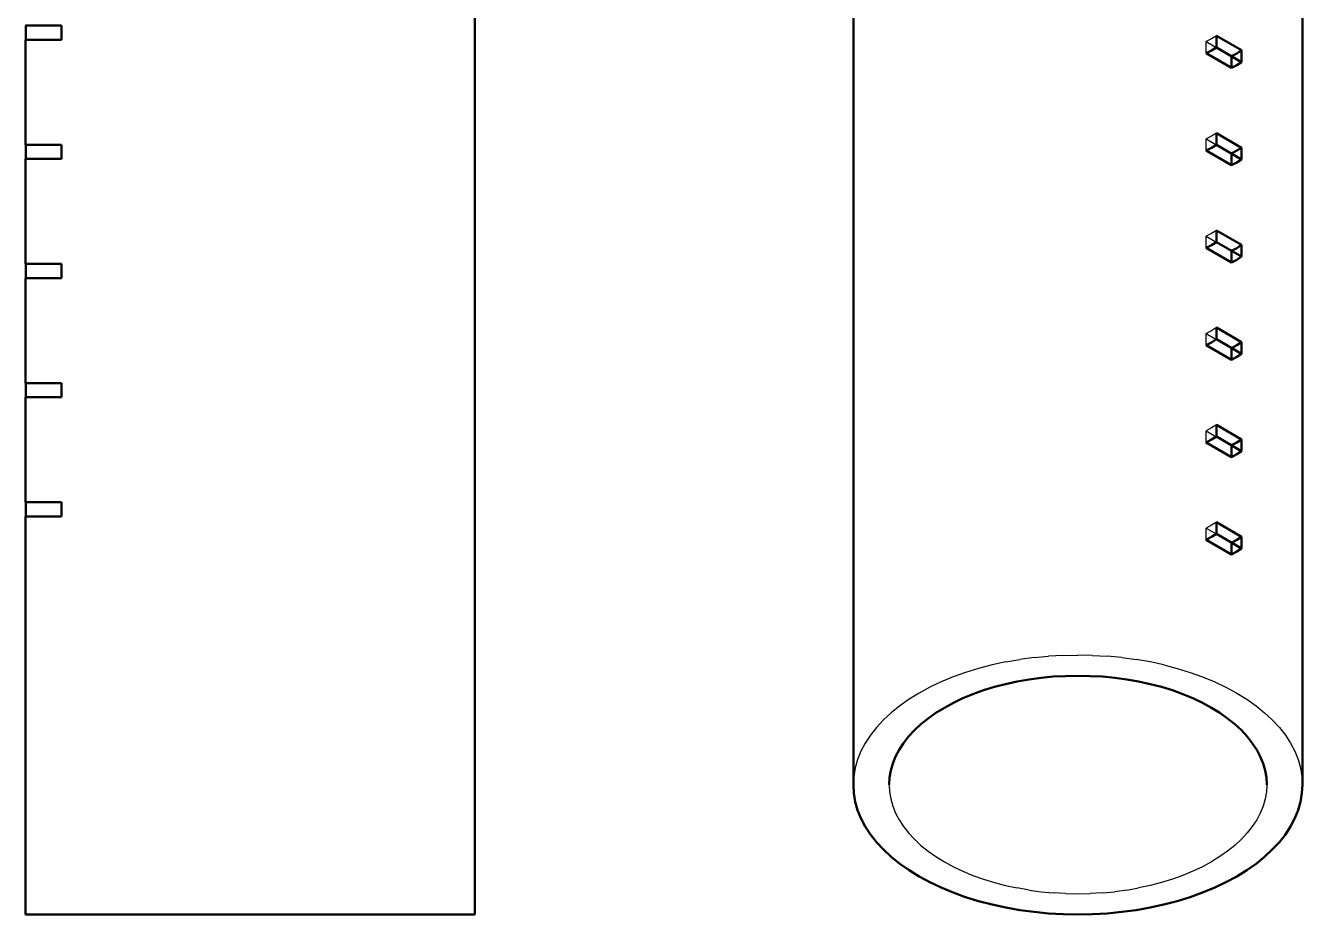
# Model space of a CAD drawing. Header units: millimetres. Extents: x 0 to 420, y 0 to 297.
# Drawn here: x 199.4 to 306.6, y 143.5 to 218.1 of the extents above; entities that cross this region are included whole.
import ezdxf

# ---------------------------------------------------------------- set-up
doc = ezdxf.new("R2010")
doc.units = ezdxf.units.MM
doc.linetypes.add('DASHED', pattern=[1.524, 1.27, -0.254])
doc.layers.add('OCULTA', color=8, linetype='DASHED', lineweight=25)
doc.layers.add('VISIBLE', color=7, linetype='CONTINUOUS', lineweight=50)

msp = doc.modelspace()

# ---------------------------------------------------------------- linework, layer by layer
at = {"layer": 'OCULTA'}
for p, q in [((199.36, 218.13), (199.38, 218.13)), ((202.38, 218.13), (199.38, 218.13)), ((202.38, 218.13), (202.36, 218.13)), ((202.38, 216.93), (202.38, 218.13)), ((199.36, 216.93), (199.38, 216.93)), ((202.38, 216.93), (199.38, 216.93)), ((202.38, 216.93), (202.36, 216.93)), ((298.91, 217.02), (298.47, 216.78)), ((298.47, 215.8), (298.47, 216.78)), ((298.47, 216.78), (300.59, 215.56)), ((299.32, 217.27), (298.91, 217.02)), ((299.32, 209.11), (298.91, 208.85)), ((199.36, 208.13), (199.38, 208.13)), ((202.38, 208.13), (199.38, 208.13)), ((202.38, 208.13), (202.36, 208.13)), ((202.38, 206.93), (202.38, 208.13)), ((298.91, 208.85), (298.47, 208.62)), ((298.47, 207.64), (298.47, 208.62)), ((298.47, 208.62), (300.59, 207.39)), ((199.36, 206.93), (199.38, 206.93)), ((202.38, 206.93), (199.38, 206.93)), ((202.38, 206.93), (202.36, 206.93)), ((298.91, 200.69), (298.47, 200.45)), ((298.47, 199.47), (298.47, 200.45)), ((298.47, 200.45), (300.59, 199.23)), ((299.32, 200.94), (298.91, 200.69)), ((199.36, 198.13), (199.38, 198.13)), ((202.38, 198.13), (199.38, 198.13)), ((202.38, 198.13), (202.36, 198.13)), ((202.38, 196.93), (202.38, 198.13)), ((199.36, 196.93), (199.38, 196.93)), ((202.38, 196.93), (199.38, 196.93)), ((202.38, 196.93), (202.36, 196.93)), ((298.91, 192.52), (298.47, 192.29)), ((298.47, 191.31), (298.47, 192.29)), ((298.47, 192.29), (300.59, 191.06)), ((299.32, 192.78), (298.91, 192.52)), ((199.36, 188.13), (199.38, 188.13)), ((202.38, 188.13), (199.38, 188.13)), ((202.38, 188.13), (202.36, 188.13)), ((202.38, 186.93), (202.38, 188.13)), ((199.36, 186.93), (199.38, 186.93)), ((202.38, 186.93), (199.38, 186.93)), ((202.38, 186.93), (202.36, 186.93)), ((299.32, 184.61), (298.91, 184.36)), ((298.91, 184.36), (298.47, 184.12)), ((298.47, 183.14), (298.47, 184.12)), ((298.47, 184.12), (300.59, 182.9)), ((199.36, 178.13), (199.38, 178.13)), ((202.38, 178.13), (199.38, 178.13)), ((202.38, 178.13), (202.36, 178.13)), ((202.38, 176.93), (202.38, 178.13)), ((199.36, 176.93), (199.38, 176.93)), ((202.38, 176.93), (199.38, 176.93)), ((202.38, 176.93), (202.36, 176.93)), ((298.91, 176.19), (298.47, 175.96)), ((298.47, 174.98), (298.47, 175.96)), ((298.47, 175.96), (300.59, 174.73)), ((299.32, 176.45), (298.91, 176.19)), ((284.02, 165.09), (282.82, 164.92)), ((284.02, 165.09), (285.24, 165.2)), ((286.47, 165.27), (285.24, 165.2)), ((286.47, 165.27), (287.7, 165.3)), ((288.93, 165.27), (287.7, 165.3)), ((288.93, 165.27), (290.16, 165.2)), ((291.38, 165.09), (290.16, 165.2)), ((291.38, 165.09), (292.58, 164.92)), ((279.36, 164.17), (278.27, 163.84)), ((280.49, 164.47), (279.36, 164.17)), ((281.64, 164.72), (280.49, 164.47)), ((281.64, 164.72), (282.82, 164.92)), ((293.76, 164.72), (292.58, 164.92)), ((294.91, 164.47), (293.76, 164.72)), ((294.91, 164.47), (296.04, 164.17)), ((296.04, 164.17), (297.12, 163.84)), ((276.22, 163.05), (275.27, 162.6)), ((277.23, 163.46), (276.22, 163.05)), ((278.27, 163.84), (277.23, 163.46)), ((297.12, 163.84), (298.17, 163.46)), ((298.17, 163.46), (299.18, 163.05)), ((299.18, 163.05), (300.13, 162.6)), ((274.37, 162.11), (273.53, 161.59)), ((275.27, 162.6), (274.37, 162.11)), ((300.13, 162.6), (301.03, 162.11)), ((301.03, 162.11), (301.87, 161.59)), ((272.75, 161.04), (272.03, 160.46)), ((273.53, 161.59), (272.75, 161.04)), ((301.87, 161.59), (302.65, 161.04)), ((302.65, 161.04), (303.37, 160.46)), ((271.38, 159.85), (270.79, 159.23)), ((272.03, 160.46), (271.38, 159.85)), ((303.37, 160.46), (304.02, 159.85)), ((304.02, 159.85), (304.61, 159.23)), ((270.79, 159.23), (270.28, 158.58)), ((304.61, 159.23), (305.12, 158.58)), ((269.85, 157.91), (269.49, 157.23)), ((270.28, 158.58), (269.85, 157.91)), ((305.12, 158.58), (305.55, 157.91)), ((305.55, 157.91), (305.91, 157.23)), ((269.21, 156.54), (269.01, 155.83)), ((269.49, 157.23), (269.21, 156.54)), ((305.91, 157.23), (306.19, 156.54)), ((306.19, 156.54), (306.39, 155.83)), ((269.01, 155.83), (268.89, 155.12)), ((306.39, 155.83), (306.51, 155.12)), ((268.89, 155.12), (268.85, 154.41)), ((271.85, 154.41), (271.88, 153.81)), ((303.55, 154.41), (303.52, 153.81)), ((306.51, 155.12), (306.55, 154.41)), ((271.88, 153.81), (271.99, 153.22)), ((303.52, 153.81), (303.41, 153.22)), ((271.99, 153.22), (272.15, 152.63)), ((272.15, 152.63), (272.39, 152.04)), ((303.25, 152.63), (303.01, 152.04)), ((303.41, 153.22), (303.25, 152.63)), ((272.39, 152.04), (272.69, 151.47)), ((272.69, 151.47), (273.06, 150.91)), ((302.71, 151.47), (302.34, 150.91)), ((303.01, 152.04), (302.71, 151.47)), ((273.06, 150.91), (273.48, 150.37)), ((273.48, 150.37), (273.97, 149.84)), ((301.92, 150.37), (301.43, 149.84)), ((302.34, 150.91), (301.92, 150.37)), ((273.97, 149.84), (274.52, 149.33)), ((274.52, 149.33), (275.13, 148.84)), ((300.88, 149.33), (300.27, 148.84)), ((301.43, 149.84), (300.88, 149.33)), ((275.13, 148.84), (275.78, 148.38)), ((275.78, 148.38), (276.49, 147.94)), ((276.49, 147.94), (277.25, 147.53)), ((298.91, 147.94), (298.15, 147.53)), ((299.62, 148.38), (298.91, 147.94)), ((300.27, 148.84), (299.62, 148.38)), ((277.25, 147.53), (278.05, 147.15)), ((278.05, 147.15), (278.89, 146.8)), ((297.35, 147.15), (296.51, 146.8)), ((298.15, 147.53), (297.35, 147.15)), ((278.89, 146.8), (279.78, 146.49)), ((279.78, 146.49), (280.69, 146.21)), ((280.69, 146.21), (281.63, 145.96)), ((281.63, 145.96), (282.61, 145.75)), ((293.77, 145.96), (292.79, 145.75)), ((294.71, 146.21), (293.77, 145.96)), ((295.63, 146.49), (294.71, 146.21)), ((296.51, 146.8), (295.63, 146.49)), ((283.6, 145.57), (282.61, 145.75)), ((283.6, 145.57), (284.61, 145.44)), ((284.61, 145.44), (285.63, 145.34)), ((286.66, 145.28), (285.63, 145.34)), ((286.66, 145.28), (287.7, 145.26)), ((287.7, 145.26), (288.74, 145.28)), ((289.77, 145.34), (288.74, 145.28)), ((289.77, 145.34), (290.79, 145.44)), ((291.8, 145.57), (290.79, 145.44)), ((291.8, 145.57), (292.79, 145.75)), ((199.36, 143.53), (199.4, 143.53)), ((199.4, 143.53), (199.52, 143.53)), ((199.52, 143.53), (199.72, 143.53)), ((199.72, 143.53), (200, 143.53)), ((200, 143.53), (200.36, 143.53)), ((200.36, 143.53), (200.79, 143.53)), ((200.79, 143.53), (201.3, 143.53)), ((201.88, 143.53), (201.3, 143.53)), ((201.88, 143.53), (202.53, 143.53)), ((202.39, 143.53), (202.36, 143.53)), ((202.49, 143.53), (202.39, 143.53)), ((202.66, 143.53), (202.49, 143.53)), ((203.25, 143.53), (202.53, 143.53)), ((202.9, 143.53), (202.66, 143.53)), ((203.2, 143.53), (202.9, 143.53)), ((203.56, 143.53), (203.2, 143.53)), ((203.25, 143.53), (204.04, 143.53)), ((203.99, 143.53), (203.56, 143.53)), ((204.48, 143.53), (203.99, 143.53)), ((204.88, 143.53), (204.04, 143.53)), ((205.03, 143.53), (204.48, 143.53)), ((204.88, 143.53), (205.78, 143.53)), ((205.63, 143.53), (205.03, 143.53)), ((206.29, 143.53), (205.63, 143.53)), ((206.73, 143.53), (205.78, 143.53)), ((207, 143.53), (206.29, 143.53)), ((206.73, 143.53), (207.73, 143.53)), ((207.76, 143.53), (207, 143.53)), ((208.78, 143.53), (207.73, 143.53)), ((208.56, 143.53), (207.76, 143.53)), ((209.4, 143.53), (208.56, 143.53)), ((209.87, 143.53), (208.78, 143.53)), ((210.28, 143.53), (209.4, 143.53)), ((209.87, 143.53), (210.99, 143.53)), ((211.2, 143.53), (210.28, 143.53)), ((212.15, 143.53), (210.99, 143.53)), ((212.14, 143.53), (211.2, 143.53)), ((213.11, 143.53), (212.14, 143.53)), ((213.33, 143.53), (212.15, 143.53)), ((214.11, 143.53), (213.11, 143.53)), ((214.53, 143.53), (213.33, 143.53)), ((215.12, 143.53), (214.11, 143.53)), ((215.75, 143.53), (214.53, 143.53)), ((216.14, 143.53), (215.12, 143.53)), ((216.97, 143.53), (215.75, 143.53)), ((217.17, 143.53), (216.14, 143.53)), ((218.21, 143.53), (216.97, 143.53)), ((218.21, 143.53), (217.17, 143.53)), ((219.24, 143.53), (218.21, 143.53)), ((219.44, 143.53), (218.21, 143.53)), ((220.28, 143.53), (219.24, 143.53)), ((220.67, 143.53), (219.44, 143.53)), ((221.3, 143.53), (220.28, 143.53)), ((221.88, 143.53), (220.67, 143.53)), ((222.31, 143.53), (221.3, 143.53)), ((223.09, 143.53), (221.88, 143.53)), ((223.3, 143.53), (222.31, 143.53)), ((224.27, 143.53), (223.09, 143.53)), ((224.27, 143.53), (223.3, 143.53)), ((225.22, 143.53), (224.27, 143.53)), ((225.42, 143.53), (224.27, 143.53)), ((225.22, 143.53), (226.13, 143.53)), ((226.54, 143.53), (225.42, 143.53)), ((227.01, 143.53), (226.13, 143.53)), ((227.63, 143.53), (226.54, 143.53)), ((227.86, 143.53), (227.01, 143.53)), ((228.68, 143.53), (227.63, 143.53)), ((227.86, 143.53), (228.66, 143.53)), ((229.41, 143.53), (228.66, 143.53)), ((229.68, 143.53), (228.68, 143.53)), ((230.12, 143.53), (229.41, 143.53)), ((230.64, 143.53), (229.68, 143.53)), ((230.12, 143.53), (230.78, 143.53)), ((231.54, 143.53), (230.64, 143.53)), ((231.39, 143.53), (230.78, 143.53)), ((231.39, 143.53), (231.93, 143.53)), ((232.38, 143.53), (231.54, 143.53)), ((232.42, 143.53), (231.93, 143.53)), ((233.16, 143.53), (232.38, 143.53)), ((232.42, 143.53), (232.85, 143.53)), ((232.85, 143.53), (233.22, 143.53)), ((233.88, 143.53), (233.16, 143.53)), ((233.22, 143.53), (233.52, 143.53)), ((233.52, 143.53), (233.75, 143.53)), ((233.75, 143.53), (233.92, 143.53)), ((234.53, 143.53), (233.88, 143.53)), ((233.92, 143.53), (234.02, 143.53)), ((234.02, 143.53), (234.06, 143.53)), ((235.11, 143.53), (234.53, 143.53)), ((235.62, 143.53), (235.11, 143.53)), ((236.06, 143.53), (235.62, 143.53)), ((236.42, 143.53), (236.06, 143.53)), ((236.7, 143.53), (236.42, 143.53)), ((236.9, 143.53), (236.7, 143.53)), ((237.02, 143.53), (236.9, 143.53)), ((237.06, 143.53), (237.02, 143.53))]:
    msp.add_line(p, q, dxfattribs=at)
at = {"layer": 'VISIBLE'}
for p, q in [((237.06, 263.53), (237.06, 143.53)), ((306.55, 243.68), (306.55, 154.41)), ((268.85, 154.41), (268.85, 226.66)), ((199.38, 218.13), (199.36, 218.13)), ((199.38, 218.13), (199.36, 218.13)), ((199.36, 218.13), (199.36, 218.13)), ((199.36, 218.13), (199.36, 218.13)), ((199.38, 216.93), (199.38, 218.13)), ((202.38, 218.13), (199.38, 218.13)), ((199.38, 216.93), (199.38, 218.13)), ((199.38, 216.93), (199.38, 218.13)), ((199.38, 218.13), (199.38, 218.13)), ((199.38, 218.13), (199.38, 218.13)), ((199.38, 218.13), (199.38, 218.13)), ((199.38, 218.13), (199.38, 218.13)), ((199.38, 218.13), (199.38, 218.13)), ((199.38, 218.13), (199.38, 218.13)), ((199.38, 218.13), (199.38, 218.13)), ((199.38, 218.13), (199.38, 218.13)), ((199.38, 218.13), (199.38, 218.13)), ((199.38, 218.13), (199.38, 218.13)), ((199.38, 218.13), (199.38, 218.13)), ((199.38, 218.13), (199.38, 218.13)), ((199.38, 218.13), (199.38, 218.13)), ((199.38, 218.13), (199.38, 218.13)), ((199.38, 218.13), (199.38, 218.13)), ((199.38, 218.13), (199.38, 218.13)), ((202.36, 218.13), (202.38, 218.13)), ((202.38, 216.93), (202.38, 218.13)), ((199.38, 216.93), (199.36, 216.93)), ((199.36, 208.13), (199.36, 216.93)), ((199.36, 216.93), (199.36, 216.93)), ((199.36, 216.93), (199.36, 216.93)), ((199.36, 216.93), (199.38, 216.93)), ((202.38, 216.93), (199.38, 216.93)), ((199.38, 216.93), (199.38, 216.93)), ((199.38, 216.93), (199.38, 216.93)), ((199.38, 216.93), (199.38, 216.93)), ((199.38, 216.93), (199.38, 216.93)), ((199.38, 216.93), (199.38, 216.93)), ((199.38, 216.93), (199.38, 216.93)), ((199.38, 216.93), (199.38, 216.93)), ((199.38, 216.93), (199.38, 216.93)), ((199.38, 216.93), (199.38, 216.93)), ((199.38, 216.93), (199.38, 216.93)), ((199.38, 216.93), (199.38, 216.93)), ((199.38, 216.93), (199.38, 216.93)), ((199.38, 216.93), (199.38, 216.93)), ((199.38, 216.93), (199.38, 216.93)), ((199.38, 216.93), (199.38, 216.93)), ((199.38, 216.93), (199.38, 216.93)), ((202.36, 216.93), (202.38, 216.93)), ((299.32, 216.29), (299.32, 217.27)), ((299.32, 217.27), (301.44, 216.05)), ((298.91, 216.04), (298.47, 215.8)), ((298.47, 215.8), (300.59, 214.58)), ((299.32, 216.29), (298.91, 216.04)), ((299.32, 216.29), (301.44, 215.07)), ((301.03, 215.79), (300.59, 215.56)), ((300.59, 214.58), (300.59, 215.56)), ((301.44, 216.05), (301.03, 215.79)), ((301.44, 215.07), (301.44, 216.05)), ((301.03, 214.81), (300.59, 214.58)), ((301.44, 215.07), (301.03, 214.81)), ((299.32, 208.13), (299.32, 209.11)), ((299.32, 209.11), (301.44, 207.88)), ((199.38, 208.13), (199.36, 208.13)), ((199.38, 208.13), (199.36, 208.13)), ((199.36, 208.13), (199.36, 208.13)), ((199.36, 208.13), (199.36, 208.13)), ((199.38, 206.93), (199.38, 208.13)), ((202.38, 208.13), (199.38, 208.13)), ((199.38, 206.93), (199.38, 208.13)), ((199.38, 206.93), (199.38, 208.13)), ((199.38, 208.13), (199.38, 208.13)), ((199.38, 208.13), (199.38, 208.13)), ((199.38, 208.13), (199.38, 208.13)), ((199.38, 208.13), (199.38, 208.13)), ((199.38, 208.13), (199.38, 208.13)), ((199.38, 208.13), (199.38, 208.13)), ((199.38, 208.13), (199.38, 208.13)), ((199.38, 208.13), (199.38, 208.13)), ((199.38, 208.13), (199.38, 208.13)), ((199.38, 208.13), (199.38, 208.13)), ((199.38, 208.13), (199.38, 208.13)), ((199.38, 208.13), (199.38, 208.13)), ((199.38, 208.13), (199.38, 208.13)), ((199.38, 208.13), (199.38, 208.13)), ((199.38, 208.13), (199.38, 208.13)), ((199.38, 208.13), (199.38, 208.13)), ((202.36, 208.13), (202.38, 208.13)), ((202.38, 206.93), (202.38, 208.13)), ((299.32, 208.13), (298.91, 207.87)), ((299.32, 208.13), (301.44, 206.9)), ((199.38, 206.93), (199.36, 206.93)), ((199.36, 198.13), (199.36, 206.93)), ((199.36, 206.93), (199.36, 206.93)), ((199.36, 206.93), (199.36, 206.93)), ((199.36, 206.93), (199.38, 206.93)), ((202.38, 206.93), (199.38, 206.93)), ((199.38, 206.93), (199.38, 206.93)), ((199.38, 206.93), (199.38, 206.93)), ((199.38, 206.93), (199.38, 206.93)), ((199.38, 206.93), (199.38, 206.93)), ((199.38, 206.93), (199.38, 206.93)), ((199.38, 206.93), (199.38, 206.93)), ((199.38, 206.93), (199.38, 206.93)), ((199.38, 206.93), (199.38, 206.93)), ((199.38, 206.93), (199.38, 206.93)), ((199.38, 206.93), (199.38, 206.93)), ((199.38, 206.93), (199.38, 206.93)), ((199.38, 206.93), (199.38, 206.93)), ((199.38, 206.93), (199.38, 206.93)), ((199.38, 206.93), (199.38, 206.93)), ((199.38, 206.93), (199.38, 206.93)), ((199.38, 206.93), (199.38, 206.93)), ((202.36, 206.93), (202.38, 206.93)), ((298.91, 207.87), (298.47, 207.64)), ((298.47, 207.64), (300.59, 206.41)), ((301.03, 207.63), (300.59, 207.39)), ((300.59, 206.41), (300.59, 207.39)), ((301.44, 207.88), (301.03, 207.63)), ((301.44, 206.9), (301.03, 206.65)), ((301.44, 206.9), (301.44, 207.88)), ((301.03, 206.65), (300.59, 206.41)), ((299.32, 199.96), (299.32, 200.94)), ((299.32, 200.94), (301.44, 199.72)), ((298.91, 199.71), (298.47, 199.47)), ((298.47, 199.47), (300.59, 198.25)), ((299.32, 199.96), (298.91, 199.71)), ((299.32, 199.96), (301.44, 198.74)), ((301.03, 199.46), (300.59, 199.23)), ((301.44, 199.72), (301.03, 199.46)), ((301.44, 198.74), (301.44, 199.72)), ((300.59, 198.25), (300.59, 199.23)), ((301.03, 198.48), (300.59, 198.25)), ((301.44, 198.74), (301.03, 198.48)), ((199.38, 198.13), (199.36, 198.13)), ((199.38, 198.13), (199.36, 198.13)), ((199.36, 198.13), (199.36, 198.13)), ((199.36, 198.13), (199.36, 198.13)), ((199.38, 196.93), (199.38, 198.13)), ((202.38, 198.13), (199.38, 198.13)), ((199.38, 196.93), (199.38, 198.13)), ((199.38, 196.93), (199.38, 198.13)), ((199.38, 198.13), (199.38, 198.13)), ((199.38, 198.13), (199.38, 198.13)), ((199.38, 198.13), (199.38, 198.13)), ((199.38, 198.13), (199.38, 198.13)), ((199.38, 198.13), (199.38, 198.13)), ((199.38, 198.13), (199.38, 198.13)), ((199.38, 198.13), (199.38, 198.13)), ((199.38, 198.13), (199.38, 198.13)), ((199.38, 198.13), (199.38, 198.13)), ((199.38, 198.13), (199.38, 198.13)), ((199.38, 198.13), (199.38, 198.13)), ((199.38, 198.13), (199.38, 198.13)), ((199.38, 198.13), (199.38, 198.13)), ((199.38, 198.13), (199.38, 198.13)), ((199.38, 198.13), (199.38, 198.13)), ((199.38, 198.13), (199.38, 198.13)), ((202.36, 198.13), (202.38, 198.13)), ((202.38, 196.93), (202.38, 198.13)), ((199.38, 196.93), (199.36, 196.93)), ((199.36, 188.13), (199.36, 196.93)), ((199.36, 196.93), (199.36, 196.93)), ((199.36, 196.93), (199.36, 196.93)), ((199.36, 196.93), (199.38, 196.93)), ((202.38, 196.93), (199.38, 196.93)), ((199.38, 196.93), (199.38, 196.93)), ((199.38, 196.93), (199.38, 196.93)), ((199.38, 196.93), (199.38, 196.93)), ((199.38, 196.93), (199.38, 196.93)), ((199.38, 196.93), (199.38, 196.93)), ((199.38, 196.93), (199.38, 196.93)), ((199.38, 196.93), (199.38, 196.93)), ((199.38, 196.93), (199.38, 196.93)), ((199.38, 196.93), (199.38, 196.93)), ((199.38, 196.93), (199.38, 196.93)), ((199.38, 196.93), (199.38, 196.93)), ((199.38, 196.93), (199.38, 196.93)), ((199.38, 196.93), (199.38, 196.93)), ((199.38, 196.93), (199.38, 196.93)), ((199.38, 196.93), (199.38, 196.93)), ((199.38, 196.93), (199.38, 196.93)), ((202.36, 196.93), (202.38, 196.93)), ((299.32, 191.8), (299.32, 192.78)), ((299.32, 192.78), (301.44, 191.55)), ((298.91, 191.54), (298.47, 191.31)), ((298.47, 191.31), (300.59, 190.08)), ((299.32, 191.8), (298.91, 191.54)), ((299.32, 191.8), (301.44, 190.57)), ((301.03, 191.3), (300.59, 191.06)), ((300.59, 190.08), (300.59, 191.06)), ((301.44, 191.55), (301.03, 191.3)), ((301.44, 190.57), (301.44, 191.55)), ((301.03, 190.32), (300.59, 190.08)), ((301.44, 190.57), (301.03, 190.32)), ((199.38, 188.13), (199.36, 188.13)), ((199.38, 188.13), (199.36, 188.13)), ((199.36, 188.13), (199.36, 188.13)), ((199.36, 188.13), (199.36, 188.13)), ((199.38, 186.93), (199.38, 188.13)), ((202.38, 188.13), (199.38, 188.13)), ((199.38, 186.93), (199.38, 188.13)), ((199.38, 186.93), (199.38, 188.13)), ((199.38, 188.13), (199.38, 188.13)), ((199.38, 188.13), (199.38, 188.13)), ((199.38, 188.13), (199.38, 188.13)), ((199.38, 188.13), (199.38, 188.13)), ((199.38, 188.13), (199.38, 188.13)), ((199.38, 188.13), (199.38, 188.13)), ((199.38, 188.13), (199.38, 188.13)), ((199.38, 188.13), (199.38, 188.13)), ((199.38, 188.13), (199.38, 188.13)), ((199.38, 188.13), (199.38, 188.13)), ((199.38, 188.13), (199.38, 188.13)), ((199.38, 188.13), (199.38, 188.13)), ((199.38, 188.13), (199.38, 188.13)), ((199.38, 188.13), (199.38, 188.13)), ((199.38, 188.13), (199.38, 188.13)), ((199.38, 188.13), (199.38, 188.13)), ((202.36, 188.13), (202.38, 188.13)), ((202.38, 186.93), (202.38, 188.13)), ((199.38, 186.93), (199.36, 186.93)), ((199.36, 178.13), (199.36, 186.93)), ((199.36, 186.93), (199.36, 186.93)), ((199.36, 186.93), (199.36, 186.93)), ((199.36, 186.93), (199.38, 186.93)), ((202.38, 186.93), (199.38, 186.93)), ((199.38, 186.93), (199.38, 186.93)), ((199.38, 186.93), (199.38, 186.93)), ((199.38, 186.93), (199.38, 186.93)), ((199.38, 186.93), (199.38, 186.93)), ((199.38, 186.93), (199.38, 186.93)), ((199.38, 186.93), (199.38, 186.93)), ((199.38, 186.93), (199.38, 186.93)), ((199.38, 186.93), (199.38, 186.93)), ((199.38, 186.93), (199.38, 186.93)), ((199.38, 186.93), (199.38, 186.93)), ((199.38, 186.93), (199.38, 186.93)), ((199.38, 186.93), (199.38, 186.93)), ((199.38, 186.93), (199.38, 186.93)), ((199.38, 186.93), (199.38, 186.93)), ((199.38, 186.93), (199.38, 186.93)), ((199.38, 186.93), (199.38, 186.93)), ((202.36, 186.93), (202.38, 186.93)), ((299.32, 183.63), (299.32, 184.61)), ((299.32, 184.61), (301.44, 183.39)), ((298.91, 183.38), (298.47, 183.14)), ((299.32, 183.63), (298.91, 183.38)), ((299.32, 183.63), (301.44, 182.41)), ((301.44, 183.39), (301.03, 183.13)), ((301.44, 182.41), (301.44, 183.39)), ((298.47, 183.14), (300.59, 181.92)), ((301.03, 183.13), (300.59, 182.9)), ((300.59, 181.92), (300.59, 182.9)), ((301.44, 182.41), (301.03, 182.15)), ((301.03, 182.15), (300.59, 181.92)), ((199.38, 178.13), (199.36, 178.13)), ((199.38, 178.13), (199.36, 178.13)), ((199.36, 178.13), (199.36, 178.13)), ((199.36, 178.13), (199.36, 178.13)), ((199.38, 176.93), (199.38, 178.13)), ((202.38, 178.13), (199.38, 178.13)), ((199.38, 176.93), (199.38, 178.13)), ((199.38, 176.93), (199.38, 178.13)), ((199.38, 178.13), (199.38, 178.13)), ((199.38, 178.13), (199.38, 178.13)), ((199.38, 178.13), (199.38, 178.13)), ((199.38, 178.13), (199.38, 178.13)), ((199.38, 178.13), (199.38, 178.13)), ((199.38, 178.13), (199.38, 178.13)), ((199.38, 178.13), (199.38, 178.13)), ((199.38, 178.13), (199.38, 178.13)), ((199.38, 178.13), (199.38, 178.13)), ((199.38, 178.13), (199.38, 178.13)), ((199.38, 178.13), (199.38, 178.13)), ((199.38, 178.13), (199.38, 178.13)), ((199.38, 178.13), (199.38, 178.13)), ((199.38, 178.13), (199.38, 178.13)), ((199.38, 178.13), (199.38, 178.13)), ((199.38, 178.13), (199.38, 178.13)), ((202.36, 178.13), (202.38, 178.13)), ((202.38, 176.93), (202.38, 178.13)), ((199.38, 176.93), (199.36, 176.93)), ((199.36, 143.53), (199.36, 176.93)), ((199.36, 176.93), (199.36, 176.93)), ((199.36, 176.93), (199.36, 176.93)), ((199.36, 176.93), (199.38, 176.93)), ((202.38, 176.93), (199.38, 176.93)), ((199.38, 176.93), (199.38, 176.93)), ((199.38, 176.93), (199.38, 176.93)), ((199.38, 176.93), (199.38, 176.93)), ((199.38, 176.93), (199.38, 176.93)), ((199.38, 176.93), (199.38, 176.93)), ((199.38, 176.93), (199.38, 176.93)), ((199.38, 176.93), (199.38, 176.93)), ((199.38, 176.93), (199.38, 176.93)), ((199.38, 176.93), (199.38, 176.93)), ((199.38, 176.93), (199.38, 176.93)), ((199.38, 176.93), (199.38, 176.93)), ((199.38, 176.93), (199.38, 176.93)), ((199.38, 176.93), (199.38, 176.93)), ((199.38, 176.93), (199.38, 176.93)), ((199.38, 176.93), (199.38, 176.93)), ((199.38, 176.93), (199.38, 176.93)), ((202.36, 176.93), (202.38, 176.93)), ((299.32, 175.47), (299.32, 176.45)), ((299.32, 176.45), (301.44, 175.22)), ((298.91, 175.21), (298.47, 174.98)), ((298.47, 174.98), (300.59, 173.75)), ((299.32, 175.47), (298.91, 175.21)), ((299.32, 175.47), (301.44, 174.24)), ((301.03, 174.97), (300.59, 174.73)), ((300.59, 173.75), (300.59, 174.73)), ((301.44, 175.22), (301.03, 174.97)), ((301.44, 174.24), (301.44, 175.22)), ((301.03, 173.99), (300.59, 173.75)), ((301.44, 174.24), (301.03, 173.99)), ((282.61, 163.08), (281.63, 162.87)), ((282.61, 163.08), (283.6, 163.25)), ((284.61, 163.39), (283.6, 163.25)), ((284.61, 163.39), (285.63, 163.49)), ((286.66, 163.54), (285.63, 163.49)), ((286.66, 163.54), (287.7, 163.56)), ((287.7, 163.56), (288.74, 163.54)), ((289.77, 163.49), (288.74, 163.54)), ((289.77, 163.49), (290.79, 163.39)), ((290.79, 163.39), (291.8, 163.25)), ((292.79, 163.08), (291.8, 163.25)), ((292.79, 163.08), (293.77, 162.87)), ((278.89, 162.02), (278.05, 161.67)), ((279.78, 162.34), (278.89, 162.02)), ((280.69, 162.62), (279.78, 162.34)), ((281.63, 162.87), (280.69, 162.62)), ((293.77, 162.87), (294.71, 162.62)), ((294.71, 162.62), (295.63, 162.34)), ((295.63, 162.34), (296.51, 162.02)), ((296.51, 162.02), (297.35, 161.67)), ((276.49, 160.88), (275.78, 160.45)), ((277.25, 161.29), (276.49, 160.88)), ((278.05, 161.67), (277.25, 161.29)), ((297.35, 161.67), (298.15, 161.29)), ((298.15, 161.29), (298.91, 160.88)), ((298.91, 160.88), (299.62, 160.45)), ((275.13, 159.98), (274.52, 159.5)), ((275.78, 160.45), (275.13, 159.98)), ((299.62, 160.45), (300.27, 159.98)), ((300.27, 159.98), (300.88, 159.5)), ((273.97, 158.99), (273.48, 158.46)), ((274.52, 159.5), (273.97, 158.99)), ((300.88, 159.5), (301.43, 158.99)), ((301.43, 158.99), (301.92, 158.46)), ((273.06, 157.91), (272.69, 157.35)), ((273.48, 158.46), (273.06, 157.91)), ((301.92, 158.46), (302.34, 157.91)), ((302.34, 157.91), (302.71, 157.35)), ((272.39, 156.78), (272.15, 156.2)), ((272.69, 157.35), (272.39, 156.78)), ((302.71, 157.35), (303.01, 156.78)), ((303.01, 156.78), (303.25, 156.2)), ((271.99, 155.61), (271.88, 155.01)), ((272.15, 156.2), (271.99, 155.61)), ((303.25, 156.2), (303.41, 155.61)), ((303.41, 155.61), (303.52, 155.01)), ((268.85, 154.41), (268.89, 153.7)), ((268.89, 153.7), (268.85, 154.41)), ((268.85, 154.41), (268.85, 154.41)), ((271.88, 155.01), (271.85, 154.41)), ((303.52, 155.01), (303.55, 154.41)), ((306.55, 154.41), (306.51, 153.7)), ((306.55, 154.41), (306.51, 153.7)), ((306.55, 154.41), (306.55, 154.41)), ((268.89, 153.7), (269.01, 152.99)), ((269.01, 152.99), (268.89, 153.7)), ((268.89, 153.7), (268.89, 153.7)), ((306.51, 153.7), (306.39, 152.99)), ((306.51, 153.7), (306.39, 152.99)), ((306.51, 153.7), (306.51, 153.7)), ((269.01, 152.99), (269.21, 152.29)), ((269.21, 152.29), (269.01, 152.99)), ((269.01, 152.99), (269.01, 152.99)), ((269.21, 152.29), (269.49, 151.6)), ((269.49, 151.6), (269.21, 152.29)), ((269.21, 152.29), (269.21, 152.29)), ((306.19, 152.29), (305.91, 151.6)), ((306.19, 152.29), (305.91, 151.6)), ((306.39, 152.99), (306.19, 152.29)), ((306.39, 152.99), (306.19, 152.29)), ((306.19, 152.29), (306.19, 152.29)), ((306.39, 152.99), (306.39, 152.99)), ((269.49, 151.6), (269.85, 150.91)), ((269.85, 150.91), (269.49, 151.6)), ((269.49, 151.6), (269.49, 151.6)), ((305.91, 151.6), (305.55, 150.91)), ((305.91, 151.6), (305.55, 150.91)), ((305.91, 151.6), (305.91, 151.6)), ((269.85, 150.91), (270.28, 150.25)), ((270.28, 150.25), (269.85, 150.91)), ((269.85, 150.91), (269.85, 150.91)), ((270.28, 150.25), (270.79, 149.6)), ((270.79, 149.6), (270.28, 150.25)), ((270.28, 150.25), (270.28, 150.25)), ((305.12, 150.25), (304.61, 149.6)), ((305.12, 150.25), (304.61, 149.6)), ((305.55, 150.91), (305.12, 150.25)), ((305.55, 150.91), (305.12, 150.25)), ((305.12, 150.25), (305.12, 150.25)), ((305.55, 150.91), (305.55, 150.91)), ((270.79, 149.6), (271.38, 148.97)), ((271.38, 148.97), (270.79, 149.6)), ((270.79, 149.6), (270.79, 149.6)), ((304.61, 149.6), (304.02, 148.97)), ((304.61, 149.6), (304.02, 148.97)), ((304.61, 149.6), (304.61, 149.6)), ((271.38, 148.97), (272.03, 148.37)), ((272.03, 148.37), (271.38, 148.97)), ((271.38, 148.97), (271.38, 148.97)), ((272.03, 148.37), (272.75, 147.79)), ((272.75, 147.79), (272.03, 148.37)), ((272.03, 148.37), (272.03, 148.37)), ((303.37, 148.37), (302.65, 147.79)), ((303.37, 148.37), (302.65, 147.79)), ((304.02, 148.97), (303.37, 148.37)), ((304.02, 148.97), (303.37, 148.37)), ((303.37, 148.37), (303.37, 148.37)), ((304.02, 148.97), (304.02, 148.97)), ((272.75, 147.79), (273.53, 147.24)), ((273.53, 147.24), (272.75, 147.79)), ((272.75, 147.79), (272.75, 147.79)), ((273.53, 147.24), (274.37, 146.72)), ((274.37, 146.72), (273.53, 147.24)), ((273.53, 147.24), (273.53, 147.24)), ((301.87, 147.24), (301.03, 146.72)), ((301.87, 147.24), (301.03, 146.72)), ((302.65, 147.79), (301.87, 147.24)), ((302.65, 147.79), (301.87, 147.24)), ((301.87, 147.24), (301.87, 147.24)), ((302.65, 147.79), (302.65, 147.79)), ((274.37, 146.72), (275.27, 146.23)), ((275.27, 146.23), (274.37, 146.72)), ((274.37, 146.72), (274.37, 146.72)), ((275.27, 146.23), (276.22, 145.78)), ((276.22, 145.78), (275.27, 146.23)), ((275.27, 146.23), (275.27, 146.23)), ((300.13, 146.23), (299.18, 145.78)), ((300.13, 146.23), (299.18, 145.78)), ((301.03, 146.72), (300.13, 146.23)), ((301.03, 146.72), (300.13, 146.23)), ((300.13, 146.23), (300.13, 146.23)), ((301.03, 146.72), (301.03, 146.72)), ((276.22, 145.78), (277.23, 145.36)), ((277.23, 145.36), (276.22, 145.78)), ((276.22, 145.78), (276.22, 145.78)), ((277.23, 145.36), (278.27, 144.99)), ((278.27, 144.99), (277.23, 145.36)), ((277.23, 145.36), (277.23, 145.36)), ((278.27, 144.99), (278.27, 144.99)), ((278.27, 144.99), (279.36, 144.65)), ((279.36, 144.65), (278.27, 144.99)), ((297.12, 144.99), (296.04, 144.65)), ((297.12, 144.99), (296.04, 144.65)), ((297.12, 144.99), (297.12, 144.99)), ((298.17, 145.36), (297.12, 144.99)), ((298.17, 145.36), (297.12, 144.99)), ((299.18, 145.78), (298.17, 145.36)), ((299.18, 145.78), (298.17, 145.36)), ((298.17, 145.36), (298.17, 145.36)), ((299.18, 145.78), (299.18, 145.78)), ((279.36, 144.65), (280.49, 144.36)), ((280.49, 144.36), (279.36, 144.65)), ((279.36, 144.65), (279.36, 144.65)), ((281.64, 144.11), (280.49, 144.36)), ((281.64, 144.11), (280.49, 144.36)), ((280.49, 144.36), (280.49, 144.36)), ((281.64, 144.11), (282.82, 143.9)), ((282.82, 143.9), (281.64, 144.11)), ((281.64, 144.11), (281.64, 144.11)), ((282.82, 143.9), (284.02, 143.74)), ((284.02, 143.74), (282.82, 143.9)), ((282.82, 143.9), (282.82, 143.9)), ((285.24, 143.62), (284.02, 143.74)), ((285.24, 143.62), (284.02, 143.74)), ((284.02, 143.74), (284.02, 143.74)), ((290.16, 143.62), (291.38, 143.74)), ((291.38, 143.74), (290.16, 143.62)), ((292.58, 143.9), (291.38, 143.74)), ((292.58, 143.9), (291.38, 143.74)), ((291.38, 143.74), (291.38, 143.74)), ((292.58, 143.9), (293.76, 144.11)), ((293.76, 144.11), (292.58, 143.9)), ((292.58, 143.9), (292.58, 143.9)), ((294.91, 144.36), (293.76, 144.11)), ((294.91, 144.36), (293.76, 144.11)), ((293.76, 144.11), (293.76, 144.11)), ((296.04, 144.65), (294.91, 144.36)), ((296.04, 144.65), (294.91, 144.36)), ((294.91, 144.36), (294.91, 144.36)), ((296.04, 144.65), (296.04, 144.65)), ((199.4, 143.53), (199.36, 143.53)), ((199.36, 143.53), (199.36, 143.53)), ((237.06, 143.53), (199.36, 143.53)), ((199.36, 143.53), (199.36, 143.53)), ((199.52, 143.53), (199.4, 143.53)), ((199.72, 143.53), (199.52, 143.53)), ((200, 143.53), (199.72, 143.53)), ((200.36, 143.53), (200, 143.53)), ((200.79, 143.53), (200.36, 143.53)), ((201.3, 143.53), (200.79, 143.53)), ((201.88, 143.53), (201.3, 143.53)), ((202.53, 143.53), (201.88, 143.53)), ((202.36, 143.53), (202.39, 143.53)), ((202.39, 143.53), (202.49, 143.53)), ((202.49, 143.53), (202.66, 143.53)), ((203.25, 143.53), (202.53, 143.53)), ((202.66, 143.53), (202.9, 143.53)), ((202.9, 143.53), (203.2, 143.53)), ((203.2, 143.53), (203.56, 143.53)), ((204.04, 143.53), (203.25, 143.53)), ((203.56, 143.53), (203.99, 143.53)), ((204.48, 143.53), (203.99, 143.53)), ((204.88, 143.53), (204.04, 143.53)), ((204.48, 143.53), (205.03, 143.53)), ((205.78, 143.53), (204.88, 143.53)), ((205.63, 143.53), (205.03, 143.53)), ((205.63, 143.53), (206.29, 143.53)), ((206.73, 143.53), (205.78, 143.53)), ((207, 143.53), (206.29, 143.53)), ((207.73, 143.53), (206.73, 143.53)), ((207.76, 143.53), (207, 143.53)), ((208.78, 143.53), (207.73, 143.53)), ((207.76, 143.53), (208.56, 143.53)), ((209.4, 143.53), (208.56, 143.53)), ((209.87, 143.53), (208.78, 143.53)), ((210.28, 143.53), (209.4, 143.53)), ((210.99, 143.53), (209.87, 143.53)), ((210.28, 143.53), (211.2, 143.53)), ((212.15, 143.53), (210.99, 143.53)), ((212.14, 143.53), (211.2, 143.53)), ((213.11, 143.53), (212.14, 143.53)), ((213.33, 143.53), (212.15, 143.53)), ((214.11, 143.53), (213.11, 143.53)), ((214.53, 143.53), (213.33, 143.53)), ((215.12, 143.53), (214.11, 143.53)), ((215.75, 143.53), (214.53, 143.53)), ((216.14, 143.53), (215.12, 143.53)), ((216.97, 143.53), (215.75, 143.53)), ((217.17, 143.53), (216.14, 143.53)), ((218.21, 143.53), (216.97, 143.53)), ((218.21, 143.53), (217.17, 143.53)), ((219.44, 143.53), (218.21, 143.53)), ((219.24, 143.53), (218.21, 143.53)), ((220.28, 143.53), (219.24, 143.53)), ((220.67, 143.53), (219.44, 143.53)), ((221.3, 143.53), (220.28, 143.53)), ((221.88, 143.53), (220.67, 143.53)), ((222.31, 143.53), (221.3, 143.53)), ((223.09, 143.53), (221.88, 143.53)), ((223.3, 143.53), (222.31, 143.53)), ((224.27, 143.53), (223.09, 143.53)), ((224.27, 143.53), (223.3, 143.53)), ((225.42, 143.53), (224.27, 143.53)), ((225.22, 143.53), (224.27, 143.53)), ((226.13, 143.53), (225.22, 143.53)), ((225.42, 143.53), (226.54, 143.53)), ((227.01, 143.53), (226.13, 143.53)), ((226.54, 143.53), (227.63, 143.53)), ((227.86, 143.53), (227.01, 143.53)), ((228.68, 143.53), (227.63, 143.53)), ((228.66, 143.53), (227.86, 143.53)), ((229.41, 143.53), (228.66, 143.53)), ((228.68, 143.53), (229.68, 143.53)), ((230.12, 143.53), (229.41, 143.53)), ((230.64, 143.53), (229.68, 143.53)), ((230.78, 143.53), (230.12, 143.53)), ((230.64, 143.53), (231.54, 143.53)), ((231.39, 143.53), (230.78, 143.53)), ((231.93, 143.53), (231.39, 143.53)), ((232.38, 143.53), (231.54, 143.53)), ((232.42, 143.53), (231.93, 143.53)), ((232.38, 143.53), (233.16, 143.53)), ((232.85, 143.53), (232.42, 143.53)), ((233.22, 143.53), (232.85, 143.53)), ((233.88, 143.53), (233.16, 143.53)), ((233.52, 143.53), (233.22, 143.53)), ((233.75, 143.53), (233.52, 143.53)), ((233.92, 143.53), (233.75, 143.53)), ((233.88, 143.53), (234.53, 143.53)), ((234.02, 143.53), (233.92, 143.53)), ((234.06, 143.53), (234.02, 143.53)), ((235.11, 143.53), (234.53, 143.53)), ((235.11, 143.53), (235.62, 143.53)), ((235.62, 143.53), (236.06, 143.53)), ((236.06, 143.53), (236.42, 143.53)), ((236.42, 143.53), (236.7, 143.53)), ((236.7, 143.53), (236.9, 143.53)), ((236.9, 143.53), (237.02, 143.53)), ((237.02, 143.53), (237.06, 143.53)), ((237.06, 143.53), (237.06, 143.53)), ((237.06, 143.53), (237.06, 143.53)), ((285.24, 143.62), (286.47, 143.55)), ((286.47, 143.55), (285.24, 143.62)), ((285.24, 143.62), (285.24, 143.62)), ((287.7, 143.53), (286.47, 143.55)), ((287.7, 143.53), (286.47, 143.55)), ((286.47, 143.55), (286.47, 143.55)), ((287.7, 143.53), (288.93, 143.55)), ((288.93, 143.55), (287.7, 143.53)), ((287.7, 143.53), (287.7, 143.53)), ((290.16, 143.62), (288.93, 143.55)), ((290.16, 143.62), (288.93, 143.55)), ((288.93, 143.55), (288.93, 143.55)), ((290.16, 143.62), (290.16, 143.62))]:
    msp.add_line(p, q, dxfattribs=at)

doc.saveas('drawing.dxf')
